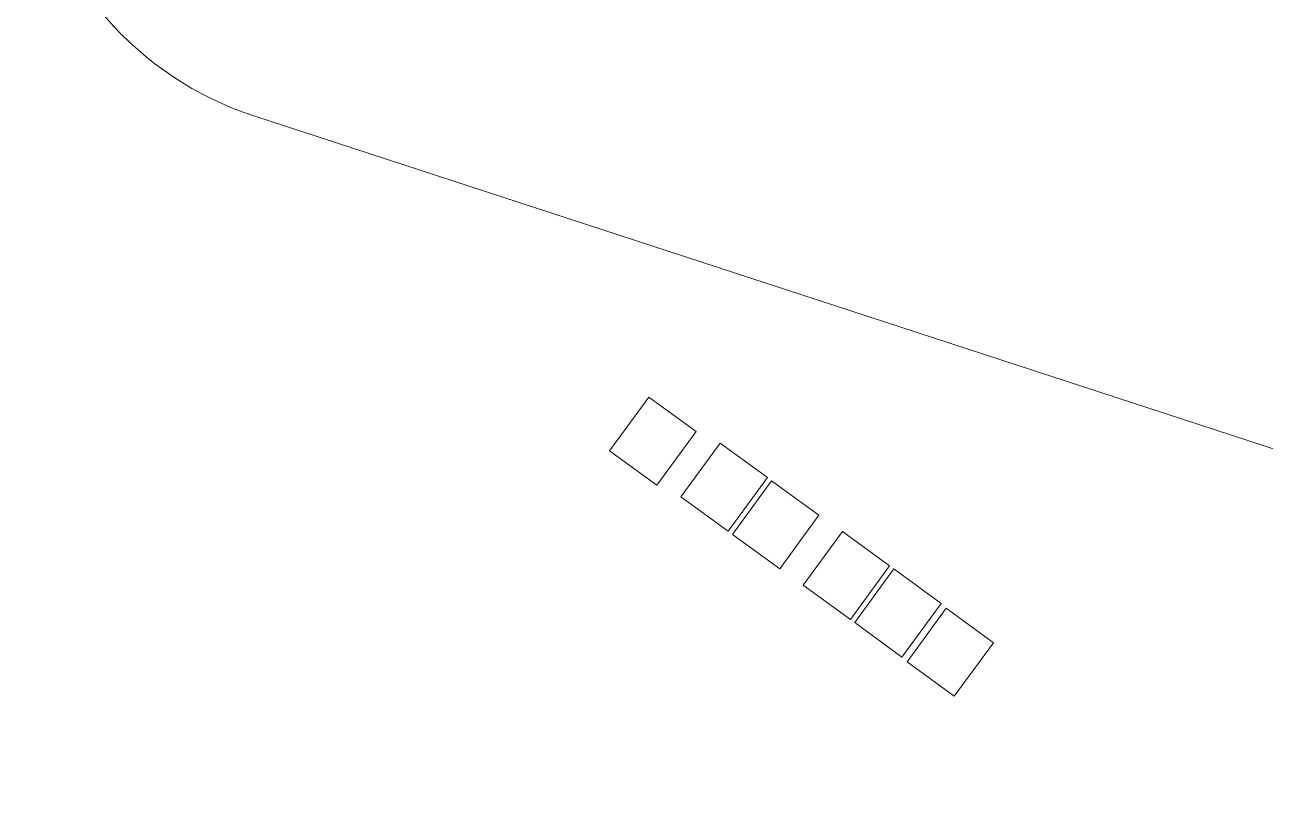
# Model space of a CAD drawing. Header units: metres. Extents: x 0 to 2611, y 0 to 3637.
# Drawn here: x 1613.79 to 1660.46, y 3088.95 to 3118.29 of the extents above; entities that cross this region are included whole.
import ezdxf

# ---------------------------------------------------------------- set-up
doc = ezdxf.new("R2010")
doc.units = ezdxf.units.M
doc.header["$LTSCALE"] = 0.1
doc.linetypes.add('DASHED', pattern=[0.75, 0.5, -0.25])
for name, color, linetype, lineweight in [('BLK_1_FLR_-1_BLT_UP_AREA', 41, 'DASHED', 9), ('BLK_1_FLR_-1_LIFT_21', 1, 'Continuous', 0), ('BLK_1_FLR_-1_LIFT_22', 1, 'Continuous', 0), ('BLK_1_FLR_-1_LIFT_23', 1, 'Continuous', 0), ('BLK_1_FLR_-1_LIFT_24', 1, 'Continuous', 0), ('BLK_1_FLR_-1_LIFT_25', 1, 'Continuous', 0), ('BLK_1_FLR_-1_LIFT_26', 1, 'Continuous', 0)]:
    doc.layers.add(name, color=color, linetype=linetype, lineweight=lineweight)

msp = doc.modelspace()

# ---------------------------------------------------------------- linework, layer by layer
at = {"layer": 'BLK_1_FLR_-1_BLT_UP_AREA', "color": 14, "linetype": 'Continuous'}
msp.add_lwpolyline([(1618.514, 3136.527), (1634.665, 3149.366), (1643.177, 3158.251), (1659.354, 3153.481), (1657.26, 3145.806, 0.482872), (1660.041, 3142.018), (1681.436, 3141.212), (1699.841, 3133.95), (1737.886, 3136.133), (1756.192, 3147.291), (1762.652, 3157.532), (1771.192, 3143.568), (1788.47, 3117.725), (1787.216, 3084.465), (1780.517, 3065.063), (1774.213, 3035.614, -0.50695), (1744.479, 3022.281), (1723.673, 3034.106), (1728.389, 3051.98), (1704.911, 3079.029), (1681.356, 3089.517), (1662.337, 3101.812), (1622.409, 3114.86, -0.597421)], format="xyb", close=True, dxfattribs=at)
at = {"layer": 'BLK_1_FLR_-1_LIFT_21', "color": 1, "elevation": -0.001}
msp.add_lwpolyline([(1635.796, 3102.255), (1637.269, 3104.274), (1639.047, 3102.978), (1637.573, 3100.958)], close=True, dxfattribs=at)
at = {"layer": 'BLK_1_FLR_-1_LIFT_22', "color": 1, "elevation": -0.001}
msp.add_lwpolyline([(1638.48, 3100.519), (1639.953, 3102.539), (1641.731, 3101.242), (1640.257, 3099.223)], close=True, dxfattribs=at)
at = {"layer": 'BLK_1_FLR_-1_LIFT_23', "color": 1, "elevation": -0.001}
msp.add_lwpolyline([(1640.419, 3099.105), (1641.892, 3101.124), (1643.67, 3099.828), (1642.196, 3097.808)], close=True, dxfattribs=at)
at = {"layer": 'BLK_1_FLR_-1_LIFT_24', "color": 1, "elevation": -0.001}
msp.add_lwpolyline([(1643.079, 3097.196), (1644.552, 3099.216), (1646.33, 3097.92), (1644.857, 3095.9)], close=True, dxfattribs=at)
at = {"layer": 'BLK_1_FLR_-1_LIFT_25', "color": 1, "elevation": -0.001}
msp.add_lwpolyline([(1645.018, 3095.782), (1646.491, 3097.802), (1648.269, 3096.505), (1646.796, 3094.485)], close=True, dxfattribs=at)
at = {"layer": 'BLK_1_FLR_-1_LIFT_26', "color": 1, "elevation": -0.001}
msp.add_lwpolyline([(1646.987, 3094.305), (1648.461, 3096.325), (1650.238, 3095.028), (1648.765, 3093.009)], close=True, dxfattribs=at)

doc.saveas('drawing.dxf')
